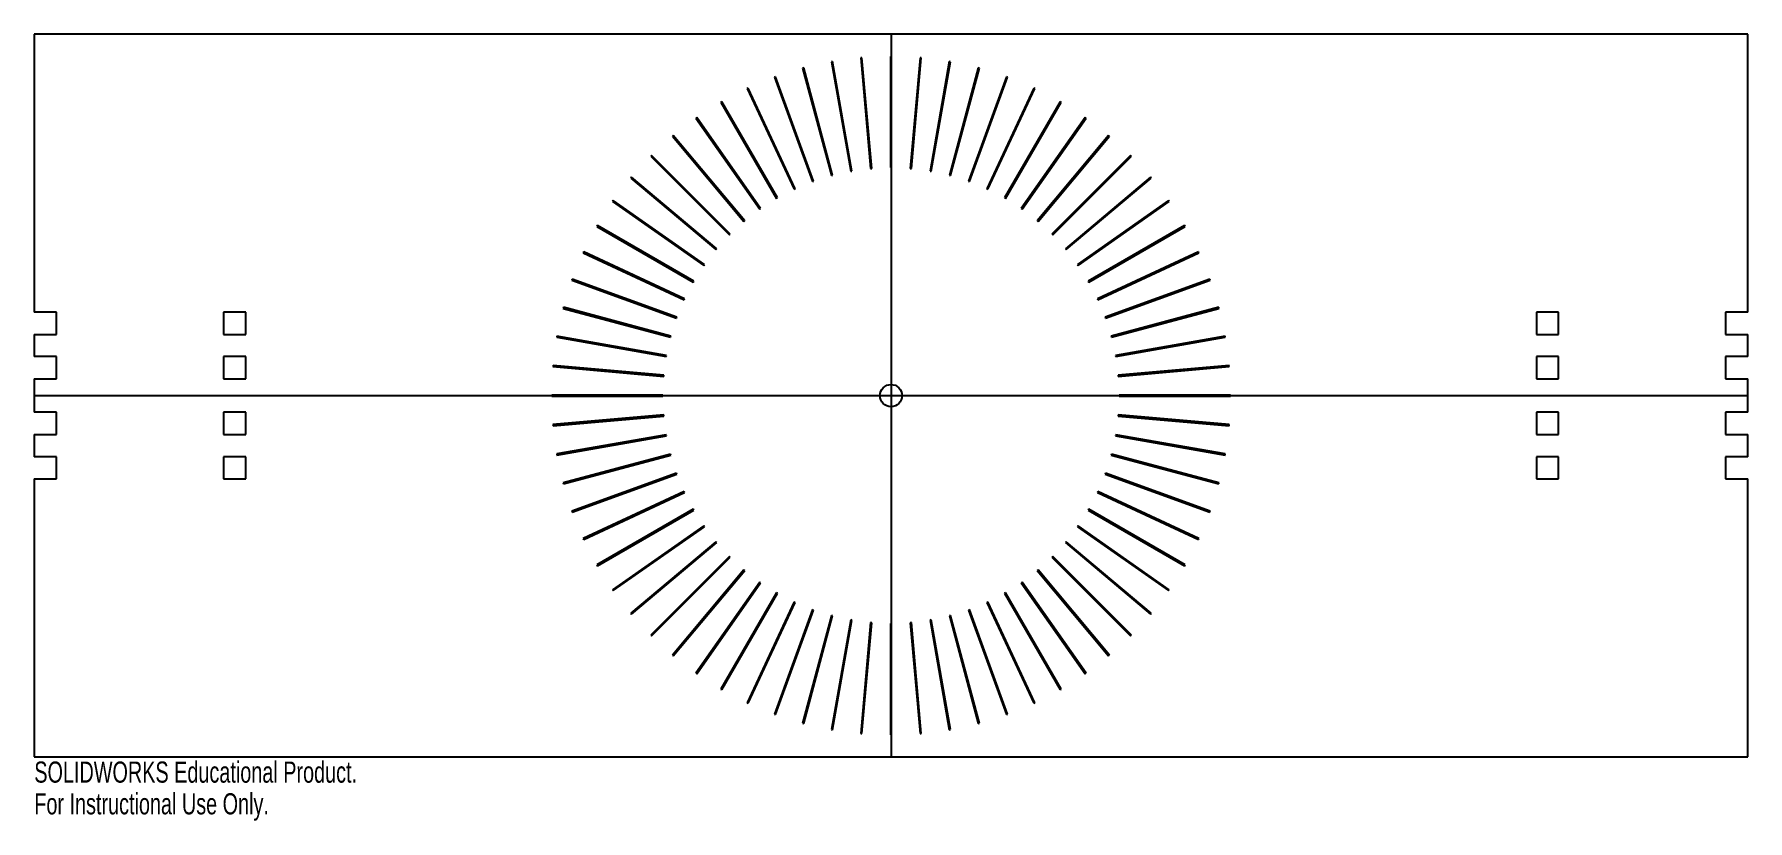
# Model space of a CAD drawing. Header units: inches. Extents: x -6 to 9.4, y -3.6 to 3.5.
import ezdxf

# ---------------------------------------------------------------- set-up
doc = ezdxf.new("R2010")
doc.units = ezdxf.units.IN
doc.header["$MEASUREMENT"] = 0
doc.styles.add('SLDTEXTSTYLE0', font='TXT', dxfattribs={"width": 0.7})

msp = doc.modelspace()

# ---------------------------------------------------------------- linework, layer by layer
at = {"color": 7, "linetype": 'Continuous', "lineweight": 25}
for p, q in [((9.401, 3.463), (-5.999, 3.463)), ((-5.999, 3.463), (-5.999, 0.963)), ((9.401, 0.963), (9.401, 3.463)), ((1.43, 3.251), (1.517, 2.254)), ((1.44, 3.251), (1.43, 3.251)), ((1.527, 2.255), (1.44, 3.251)), ((1.706, 3.263), (1.696, 3.263)), ((1.696, 3.263), (1.696, 2.263)), ((1.706, 2.263), (1.706, 3.263)), ((1.962, 3.251), (1.874, 2.255)), ((1.884, 2.254), (1.972, 3.251)), ((1.972, 3.251), (1.962, 3.251)), ((0.662, 3.08), (0.653, 3.077)), ((1.004, 2.141), (0.662, 3.08)), ((0.916, 3.16), (0.906, 3.157)), ((0.906, 3.157), (1.165, 2.191)), ((1.175, 2.194), (0.916, 3.16)), ((1.176, 3.217), (1.166, 3.215)), ((1.166, 3.215), (1.34, 2.231)), ((1.35, 2.232), (1.176, 3.217)), ((2.225, 3.217), (2.052, 2.232)), ((2.062, 2.231), (2.235, 3.215)), ((2.235, 3.215), (2.225, 3.217)), ((2.485, 3.16), (2.226, 2.194)), ((2.236, 2.191), (2.495, 3.157)), ((2.739, 3.08), (2.397, 2.141)), ((2.495, 3.157), (2.485, 3.16)), ((2.749, 3.077), (2.739, 3.08)), ((0.416, 2.979), (0.407, 2.975)), ((0.407, 2.975), (0.83, 2.068)), ((0.839, 2.073), (0.416, 2.979)), ((0.653, 3.077), (0.995, 2.137)), ((2.407, 2.137), (2.749, 3.077)), ((2.985, 2.979), (2.563, 2.073)), ((2.572, 2.068), (2.994, 2.975)), ((2.994, 2.975), (2.985, 2.979)), ((0.18, 2.856), (0.171, 2.851)), ((0.171, 2.851), (0.671, 1.985)), ((0.68, 1.99), (0.18, 2.856)), ((3.221, 2.856), (2.721, 1.99)), ((2.73, 1.985), (3.23, 2.851)), ((3.23, 2.851), (3.221, 2.856)), ((-0.045, 2.714), (-0.053, 2.708)), ((-0.053, 2.708), (0.521, 1.889)), ((0.529, 1.895), (-0.045, 2.714)), ((3.446, 2.714), (2.872, 1.895)), ((2.881, 1.889), (3.454, 2.708)), ((3.454, 2.708), (3.446, 2.714)), ((-0.256, 2.552), (-0.264, 2.546)), ((-0.264, 2.546), (0.379, 1.78)), ((0.387, 1.786), (-0.256, 2.552)), ((3.657, 2.552), (3.015, 1.786)), ((3.022, 1.78), (3.665, 2.546)), ((3.665, 2.546), (3.657, 2.552)), ((-0.452, 2.373), (-0.459, 2.366)), ((-0.459, 2.366), (0.248, 1.659)), ((0.255, 1.666), (-0.452, 2.373)), ((3.854, 2.373), (3.147, 1.666)), ((3.154, 1.659), (3.861, 2.366)), ((3.861, 2.366), (3.854, 2.373)), ((-0.632, 2.177), (-0.639, 2.169)), ((-0.639, 2.169), (0.127, 1.526)), ((0.134, 1.534), (-0.632, 2.177)), ((1.165, 2.191), (1.175, 2.194)), ((1.34, 2.231), (1.35, 2.232)), ((1.517, 2.254), (1.527, 2.255)), ((1.696, 2.263), (1.706, 2.263)), ((1.874, 2.255), (1.884, 2.254)), ((2.052, 2.232), (2.062, 2.231)), ((2.226, 2.194), (2.236, 2.191)), ((4.034, 2.177), (3.268, 1.534)), ((3.274, 1.526), (4.04, 2.169)), ((4.04, 2.169), (4.034, 2.177)), ((0.83, 2.068), (0.839, 2.073)), ((0.995, 2.137), (1.004, 2.141)), ((2.397, 2.141), (2.407, 2.137)), ((2.563, 2.073), (2.572, 2.068)), ((-0.795, 1.966), (-0.801, 1.958)), ((-0.801, 1.958), (0.019, 1.384)), ((0.024, 1.392), (-0.795, 1.966)), ((0.521, 1.889), (0.529, 1.895)), ((0.671, 1.985), (0.68, 1.99)), ((2.721, 1.99), (2.73, 1.985)), ((2.872, 1.895), (2.881, 1.889)), ((4.196, 1.966), (3.377, 1.392)), ((3.383, 1.384), (4.202, 1.958)), ((4.202, 1.958), (4.196, 1.966)), ((-0.938, 1.742), (-0.943, 1.733)), ((-0.943, 1.733), (-0.077, 1.233)), ((-0.072, 1.242), (-0.938, 1.742)), ((0.379, 1.78), (0.387, 1.786)), ((3.015, 1.786), (3.022, 1.78)), ((4.34, 1.742), (3.474, 1.242)), ((3.479, 1.233), (4.345, 1.733)), ((4.345, 1.733), (4.34, 1.742)), ((0.248, 1.659), (0.255, 1.666)), ((3.147, 1.666), (3.154, 1.659)), ((-1.061, 1.506), (-1.066, 1.497)), ((-1.066, 1.497), (-0.159, 1.074)), ((-0.155, 1.083), (-1.061, 1.506)), ((0.019, 1.384), (0.024, 1.392)), ((0.127, 1.526), (0.134, 1.534)), ((3.268, 1.534), (3.274, 1.526)), ((3.377, 1.392), (3.383, 1.384)), ((4.463, 1.506), (3.557, 1.083)), ((3.561, 1.074), (4.467, 1.497)), ((4.467, 1.497), (4.463, 1.506)), ((-1.164, 1.26), (-1.167, 1.251)), ((-1.167, 1.251), (-0.227, 0.909)), ((-0.224, 0.918), (-1.164, 1.26)), ((-0.077, 1.233), (-0.072, 1.242)), ((3.474, 1.242), (3.479, 1.233)), ((4.565, 1.26), (3.625, 0.918)), ((3.629, 0.909), (4.568, 1.251)), ((4.568, 1.251), (4.565, 1.26)), ((-0.159, 1.074), (-0.155, 1.083)), ((3.557, 1.083), (3.561, 1.074)), ((-5.799, 0.963), (-5.999, 0.963)), ((-5.799, 0.763), (-5.799, 0.963)), ((-4.099, 0.963), (-4.299, 0.963)), ((-4.299, 0.963), (-4.299, 0.763)), ((-4.099, 0.763), (-4.099, 0.963)), ((-1.244, 1.007), (-1.247, 0.997)), ((-1.247, 0.997), (-0.281, 0.738)), ((-0.278, 0.748), (-1.244, 1.007)), ((4.646, 1.007), (3.68, 0.748)), ((3.682, 0.738), (4.648, 0.997)), ((4.648, 0.997), (4.646, 1.007)), ((7.501, 0.963), (7.501, 0.763)), ((7.701, 0.963), (7.501, 0.963)), ((7.701, 0.763), (7.701, 0.963)), ((9.401, 0.963), (9.201, 0.963)), ((9.201, 0.963), (9.201, 0.763)), ((-0.227, 0.909), (-0.224, 0.918)), ((3.625, 0.918), (3.629, 0.909)), ((-5.999, 0.763), (-5.799, 0.763)), ((-5.999, 0.763), (-5.999, 0.563)), ((-4.299, 0.763), (-4.099, 0.763)), ((-1.302, 0.747), (-1.304, 0.737)), ((-1.304, 0.737), (-0.319, 0.564)), ((-0.317, 0.573), (-1.302, 0.747)), ((-0.281, 0.738), (-0.278, 0.748)), ((3.68, 0.748), (3.682, 0.738)), ((4.704, 0.747), (3.719, 0.573)), ((3.72, 0.564), (4.705, 0.737)), ((4.705, 0.737), (4.704, 0.747)), ((7.501, 0.763), (7.701, 0.763)), ((9.201, 0.763), (9.401, 0.763)), ((9.401, 0.563), (9.401, 0.763)), ((-5.799, 0.563), (-5.999, 0.563)), ((-5.799, 0.363), (-5.799, 0.563)), ((-4.099, 0.563), (-4.299, 0.563)), ((-4.299, 0.563), (-4.299, 0.363)), ((-4.099, 0.363), (-4.099, 0.563)), ((-1.337, 0.483), (-1.338, 0.473)), ((-1.338, 0.473), (-0.342, 0.386)), ((-0.341, 0.396), (-1.337, 0.483)), ((-0.319, 0.564), (-0.317, 0.573)), ((3.719, 0.573), (3.72, 0.564)), ((4.739, 0.483), (3.742, 0.396)), ((3.743, 0.386), (4.74, 0.473)), ((4.74, 0.473), (4.739, 0.483)), ((7.501, 0.563), (7.501, 0.363)), ((7.701, 0.563), (7.501, 0.563)), ((7.701, 0.363), (7.701, 0.563)), ((9.401, 0.563), (9.201, 0.563)), ((9.201, 0.563), (9.201, 0.363)), ((-5.999, 0.363), (-5.799, 0.363)), ((-5.999, 0.363), (-5.999, 0.063)), ((-4.299, 0.363), (-4.099, 0.363)), ((-0.342, 0.386), (-0.341, 0.396)), ((3.742, 0.396), (3.743, 0.386)), ((7.501, 0.363), (7.701, 0.363)), ((9.201, 0.363), (9.401, 0.363)), ((9.401, 0.063), (9.401, 0.363)), ((-0.349, 0.218), (-1.349, 0.218)), ((-1.349, 0.218), (-1.349, 0.208)), ((-1.349, 0.208), (-0.349, 0.208)), ((-0.349, 0.208), (-0.349, 0.218)), ((4.751, 0.218), (3.751, 0.218)), ((3.751, 0.218), (3.751, 0.208)), ((3.751, 0.208), (4.751, 0.208)), ((4.751, 0.208), (4.751, 0.218)), ((-5.799, 0.063), (-5.999, 0.063)), ((-5.799, -0.137), (-5.799, 0.063)), ((-4.099, 0.063), (-4.299, 0.063)), ((-4.299, 0.063), (-4.299, -0.137)), ((-4.099, -0.137), (-4.099, 0.063)), ((-0.342, 0.039), (-1.338, -0.048)), ((-1.337, -0.058), (-0.341, 0.029)), ((-0.341, 0.029), (-0.342, 0.039)), ((3.743, 0.039), (3.742, 0.029)), ((3.742, 0.029), (4.739, -0.058)), ((4.74, -0.048), (3.743, 0.039)), ((7.701, 0.063), (7.501, 0.063)), ((7.501, 0.063), (7.501, -0.137)), ((7.701, -0.137), (7.701, 0.063)), ((9.201, 0.063), (9.201, -0.137)), ((9.401, 0.063), (9.201, 0.063)), ((-5.999, -0.137), (-5.799, -0.137)), ((-5.999, -0.137), (-5.999, -0.337)), ((-4.299, -0.137), (-4.099, -0.137)), ((-1.338, -0.048), (-1.337, -0.058)), ((-0.319, -0.139), (-1.304, -0.312)), ((-1.302, -0.322), (-0.317, -0.148)), ((-0.317, -0.148), (-0.319, -0.139)), ((3.72, -0.139), (3.719, -0.148)), ((3.719, -0.148), (4.704, -0.322)), ((4.705, -0.312), (3.72, -0.139)), ((4.739, -0.058), (4.74, -0.048)), ((7.501, -0.137), (7.701, -0.137)), ((9.201, -0.137), (9.401, -0.137)), ((9.401, -0.337), (9.401, -0.137)), ((-5.799, -0.337), (-5.999, -0.337)), ((-5.799, -0.537), (-5.799, -0.337)), ((-4.099, -0.337), (-4.299, -0.337)), ((-4.299, -0.337), (-4.299, -0.537)), ((-4.099, -0.537), (-4.099, -0.337)), ((-1.304, -0.312), (-1.302, -0.322)), ((-0.281, -0.313), (-1.247, -0.572)), ((-1.244, -0.582), (-0.278, -0.323)), ((-0.278, -0.323), (-0.281, -0.313)), ((3.682, -0.313), (3.68, -0.323)), ((3.68, -0.323), (4.646, -0.582)), ((4.648, -0.572), (3.682, -0.313)), ((4.704, -0.322), (4.705, -0.312)), ((7.701, -0.337), (7.501, -0.337)), ((7.501, -0.337), (7.501, -0.537)), ((7.701, -0.537), (7.701, -0.337)), ((9.401, -0.337), (9.201, -0.337)), ((9.201, -0.337), (9.201, -0.537)), ((-5.999, -0.537), (-5.999, -3.037)), ((-5.999, -0.537), (-5.799, -0.537)), ((-4.299, -0.537), (-4.099, -0.537)), ((-1.247, -0.572), (-1.244, -0.582)), ((-0.227, -0.484), (-1.167, -0.826)), ((-1.164, -0.835), (-0.224, -0.493)), ((-0.224, -0.493), (-0.227, -0.484)), ((3.629, -0.484), (3.625, -0.493)), ((3.625, -0.493), (4.565, -0.835)), ((4.568, -0.826), (3.629, -0.484)), ((4.646, -0.582), (4.648, -0.572)), ((7.501, -0.537), (7.701, -0.537)), ((9.201, -0.537), (9.401, -0.537)), ((9.401, -3.037), (9.401, -0.537)), ((-0.159, -0.649), (-1.066, -1.072)), ((-1.061, -1.081), (-0.155, -0.658)), ((-0.155, -0.658), (-0.159, -0.649)), ((3.561, -0.649), (3.557, -0.658)), ((3.557, -0.658), (4.463, -1.081)), ((4.467, -1.072), (3.561, -0.649)), ((-1.167, -0.826), (-1.164, -0.835)), ((-0.077, -0.808), (-0.943, -1.308)), ((-0.938, -1.317), (-0.072, -0.817)), ((-0.072, -0.817), (-0.077, -0.808)), ((3.479, -0.808), (3.474, -0.817)), ((3.474, -0.817), (4.34, -1.317)), ((4.345, -1.308), (3.479, -0.808)), ((4.565, -0.835), (4.568, -0.826)), ((-1.066, -1.072), (-1.061, -1.081)), ((0.019, -0.959), (-0.801, -1.533)), ((-0.795, -1.541), (0.024, -0.967)), ((0.024, -0.967), (0.019, -0.959)), ((3.383, -0.959), (3.377, -0.967)), ((3.377, -0.967), (4.196, -1.541)), ((4.202, -1.533), (3.383, -0.959)), ((4.463, -1.081), (4.467, -1.072)), ((0.127, -1.101), (-0.639, -1.744)), ((-0.632, -1.752), (0.134, -1.109)), ((0.134, -1.109), (0.127, -1.101)), ((3.274, -1.101), (3.268, -1.109)), ((3.268, -1.109), (4.034, -1.752)), ((4.04, -1.744), (3.274, -1.101)), ((-0.943, -1.308), (-0.938, -1.317)), ((0.248, -1.233), (-0.459, -1.941)), ((-0.452, -1.948), (0.255, -1.241)), ((0.379, -1.355), (-0.264, -2.121)), ((-0.256, -2.127), (0.387, -1.361)), ((0.255, -1.241), (0.248, -1.233)), ((0.387, -1.361), (0.379, -1.355)), ((3.022, -1.355), (3.015, -1.361)), ((3.015, -1.361), (3.657, -2.127)), ((3.665, -2.121), (3.022, -1.355)), ((3.154, -1.233), (3.147, -1.241)), ((3.147, -1.241), (3.854, -1.948)), ((3.861, -1.941), (3.154, -1.233)), ((4.34, -1.317), (4.345, -1.308)), ((-0.801, -1.533), (-0.795, -1.541)), ((0.521, -1.464), (-0.053, -2.283)), ((-0.045, -2.289), (0.529, -1.47)), ((0.529, -1.47), (0.521, -1.464)), ((2.881, -1.464), (2.872, -1.47)), ((2.872, -1.47), (3.446, -2.289)), ((3.454, -2.283), (2.881, -1.464)), ((4.196, -1.541), (4.202, -1.533)), ((0.671, -1.56), (0.171, -2.426)), ((0.18, -2.431), (0.68, -1.565)), ((0.83, -1.643), (0.407, -2.55)), ((0.416, -2.554), (0.839, -1.647)), ((0.68, -1.565), (0.671, -1.56)), ((0.839, -1.647), (0.83, -1.643)), ((2.572, -1.643), (2.563, -1.647)), ((2.563, -1.647), (2.985, -2.554)), ((2.994, -2.55), (2.572, -1.643)), ((2.73, -1.56), (2.721, -1.565)), ((2.721, -1.565), (3.221, -2.431)), ((3.23, -2.426), (2.73, -1.56)), ((-0.639, -1.744), (-0.632, -1.752)), ((0.995, -1.712), (0.653, -2.652)), ((0.662, -2.655), (1.004, -1.716)), ((1.165, -1.766), (0.906, -2.732)), ((0.916, -2.735), (1.175, -1.769)), ((1.004, -1.716), (0.995, -1.712)), ((1.175, -1.769), (1.165, -1.766)), ((1.34, -1.805), (1.166, -2.79)), ((1.176, -2.792), (1.35, -1.807)), ((1.35, -1.807), (1.34, -1.805)), ((1.517, -1.829), (1.43, -2.825)), ((1.44, -2.826), (1.527, -1.83)), ((1.527, -1.83), (1.517, -1.829)), ((1.706, -1.837), (1.696, -1.837)), ((1.696, -1.837), (1.696, -2.837)), ((1.706, -2.837), (1.706, -1.837)), ((1.884, -1.829), (1.874, -1.83)), ((1.874, -1.83), (1.962, -2.826)), ((1.972, -2.825), (1.884, -1.829)), ((2.062, -1.805), (2.052, -1.807)), ((2.052, -1.807), (2.225, -2.792)), ((2.235, -2.79), (2.062, -1.805)), ((2.236, -1.766), (2.226, -1.769)), ((2.226, -1.769), (2.485, -2.735)), ((2.495, -2.732), (2.236, -1.766)), ((2.407, -1.712), (2.397, -1.716)), ((2.397, -1.716), (2.739, -2.655)), ((2.749, -2.652), (2.407, -1.712)), ((4.034, -1.752), (4.04, -1.744)), ((-0.459, -1.941), (-0.452, -1.948)), ((3.854, -1.948), (3.861, -1.941)), ((-0.264, -2.121), (-0.256, -2.127)), ((3.657, -2.127), (3.665, -2.121)), ((-0.053, -2.283), (-0.045, -2.289)), ((3.446, -2.289), (3.454, -2.283)), ((0.171, -2.426), (0.18, -2.431)), ((3.221, -2.431), (3.23, -2.426)), ((0.407, -2.55), (0.416, -2.554)), ((2.985, -2.554), (2.994, -2.55)), ((0.653, -2.652), (0.662, -2.655)), ((0.906, -2.732), (0.916, -2.735)), ((2.485, -2.735), (2.495, -2.732)), ((2.739, -2.655), (2.749, -2.652)), ((1.166, -2.79), (1.176, -2.792)), ((1.43, -2.825), (1.44, -2.826)), ((1.696, -2.837), (1.706, -2.837)), ((1.962, -2.826), (1.972, -2.825)), ((2.225, -2.792), (2.235, -2.79)), ((-5.999, -3.037), (9.401, -3.037))]:
    msp.add_line(p, q, dxfattribs=at)
at = {"color": 7, "linetype": 'Continuous'}
for p, q in [((1.701, 3.463), (1.701, -3.037)), ((-5.999, 0.213), (9.401, 0.213))]:
    msp.add_line(p, q, dxfattribs=at)
at = {"color": 7, "linetype": 'Continuous', "lineweight": 25}
msp.add_circle((1.701, 0.213), 0.1, dxfattribs=at)

# ---------------------------------------------------------------- texts
at = {"color": 7, "linetype": 'Continuous', "char_height": 0.1903, "attachment_point": 1, "style": 'SLDTEXTSTYLE0'}
for s, insert in [('SOLIDWORKS Educational Product.', (-5.999, -3.078)), ('For Instructional Use Only.', (-5.999, -3.363))]:
    msp.add_mtext(s, dxfattribs=dict(at, insert=insert))

doc.saveas('drawing.dxf')
